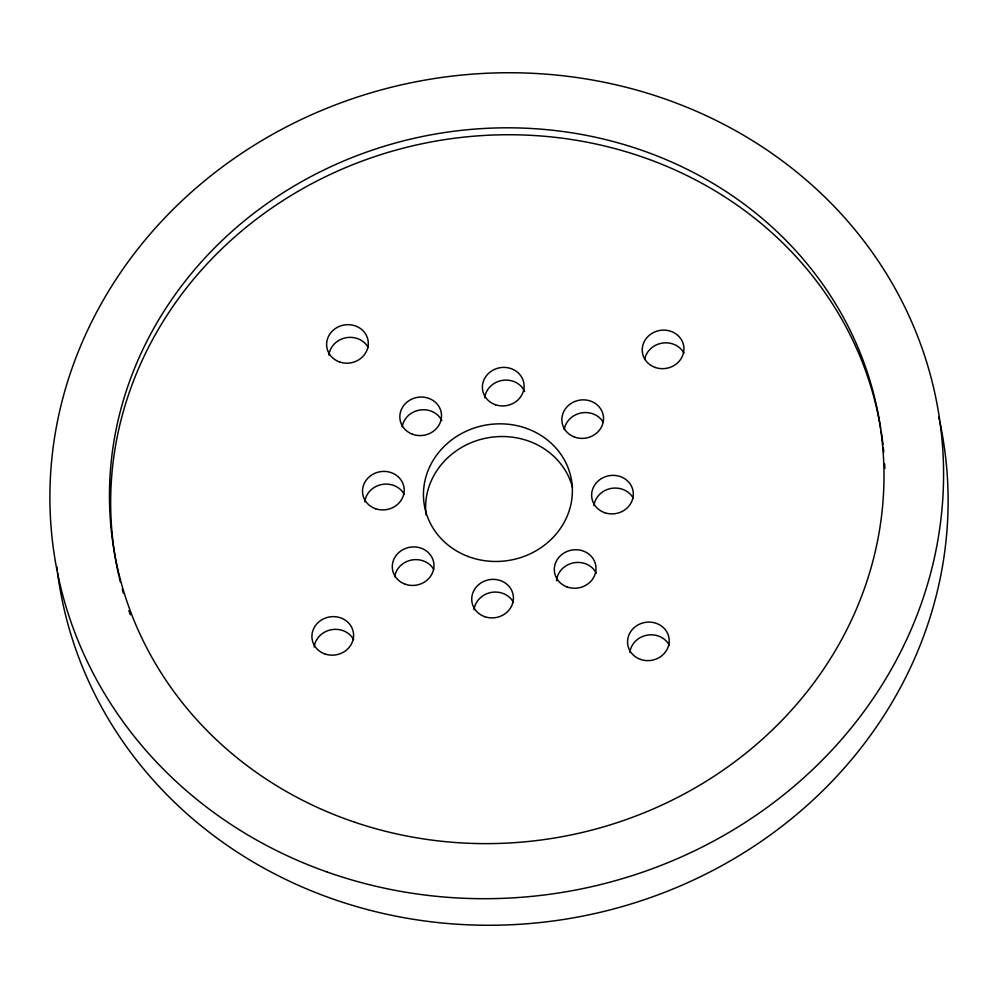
<?xml version="1.0" encoding="UTF-8"?>
<svg xmlns="http://www.w3.org/2000/svg" width="998" height="998" viewBox="0 0 998 998"><rect width="100%" height="100%" fill="white"/><g stroke="black" fill="none" stroke-linecap="round" stroke-linejoin="round"><path stroke-width="1.5" d="M426.071 514.843A74.638 68.65 -9.7 0 1 487.236 437.91A74.638 68.65 -9.7 0 1 572.49 487.386M364.794 501.794A20.896 19.224 -9.7 0 1 381.922 484.479A20.896 19.224 -9.7 0 1 404.24 494.397M394.659 576.719A20.896 19.224 -9.7 0 1 411.712 560.003A20.896 19.224 -9.7 0 1 433.731 569.384M474.025 609.766A20.896 19.224 -9.7 0 1 491.153 592.45A20.896 19.224 -9.7 0 1 513.471 602.368M556.535 580.724A20.896 19.224 -9.7 0 1 573.725 562.81A20.896 19.224 -9.7 0 1 596.33 573.264M593.922 505.761A20.896 19.224 -9.7 0 1 611.05 488.446A20.896 19.224 -9.7 0 1 633.368 498.364M564.219 429.639A20.896 19.224 -9.7 0 1 581.273 412.935A20.896 19.224 -9.7 0 1 603.291 422.316M484.691 397.803A20.896 19.224 -9.7 0 1 502.468 380.375A20.896 19.224 -9.7 0 1 524.674 391.49M402.194 426.832A20.896 19.224 -9.7 0 1 419.896 410.016A20.896 19.224 -9.7 0 1 441.84 420.582M939.779 421.655A447.828 411.925 -9.7 0 1 570.918 918.272A447.828 411.925 -9.7 0 1 57.61 572.902M57.235 569.883A447.828 411.925 -9.7 0 1 56.874 566.852M938.806 417.189A447.828 411.925 -9.7 0 1 939.455 420.158M644.696 359.342A20.896 19.224 -9.7 0 1 662.273 343.1A20.896 19.224 -9.7 0 1 683.954 353.117M629.825 652.517A20.896 19.224 -9.7 0 1 646.929 635.19A20.896 19.224 -9.7 0 1 669.259 645.082M314.195 647.053A20.896 19.224 -9.7 0 1 331.311 629.726A20.896 19.224 -9.7 0 1 353.641 639.618M328.891 355.088A20.896 19.224 -9.7 0 1 345.994 337.748A20.896 19.224 -9.7 0 1 368.324 347.641M881.134 431.248A388.122 356.997 -9.7 0 1 882.968 444.584M883.305 447.553A388.122 356.997 -9.7 0 1 883.754 452.019M884.652 463.958A388.122 356.997 -9.7 0 1 884.877 468.449M130.376 614.818A388.122 356.997 -9.7 0 1 128.867 610.576M123.44 593.448A388.122 356.997 -9.7 0 1 122.23 589.132M120.334 581.884A388.122 356.997 -9.7 0 1 119.286 577.53M118.949 576.071A388.122 356.997 -9.7 0 1 428.504 142.452A388.122 356.997 -9.7 0 1 880.66 428.292M468.025 556.435A74.638 68.65 -9.7 0 0 571.929 483.157A74.638 68.65 -9.7 0 0 453.791 438.359A74.638 68.65 -9.7 0 0 468.025 556.435M412.299 434.167A20.896 19.224 -9.7 0 0 441.403 413.646A20.896 19.224 -9.7 0 0 408.319 401.109A20.896 19.224 -9.7 0 0 412.299 434.167M375.585 508.743A20.896 19.224 -9.7 0 0 403.99 487.411A20.896 19.224 -9.7 0 0 370.47 475.846A20.896 19.224 -9.7 0 0 375.585 508.743M404.764 584.042A20.896 19.224 -9.7 0 0 433.856 563.533A20.896 19.224 -9.7 0 0 400.772 550.983A20.896 19.224 -9.7 0 0 404.764 584.042M484.816 616.714A20.896 19.224 -9.7 0 0 513.221 595.369A20.896 19.224 -9.7 0 0 479.701 583.805A20.896 19.224 -9.7 0 0 484.816 616.714M566.789 586.849A20.896 19.224 -9.7 0 0 595.881 566.34A20.896 19.224 -9.7 0 0 562.797 553.79A20.896 19.224 -9.7 0 0 566.789 586.849M604.713 512.71A20.896 19.224 -9.7 0 0 633.119 491.378A20.896 19.224 -9.7 0 0 599.598 479.813A20.896 19.224 -9.7 0 0 604.713 512.71M574.324 436.974A20.896 19.224 -9.7 0 0 603.416 416.453A20.896 19.224 -9.7 0 0 570.345 403.916A20.896 19.224 -9.7 0 0 574.324 436.974M495.482 404.751A20.896 19.224 -9.7 0 0 523.888 383.419A20.896 19.224 -9.7 0 0 490.367 371.842A20.896 19.224 -9.7 0 0 495.482 404.751M327.144 872.015A447.828 411.925 -9.7 0 0 939.555 419.06A447.828 411.925 -9.7 0 0 223.49 166.092A447.828 411.925 -9.7 0 0 327.144 872.015M655.324 367.489A20.896 19.224 -9.7 0 0 683.717 346.119A20.896 19.224 -9.7 0 0 650.172 334.592A20.896 19.224 -9.7 0 0 655.324 367.489M640.641 659.453A20.896 19.224 -9.7 0 0 669.022 638.096A20.896 19.224 -9.7 0 0 635.489 626.557A20.896 19.224 -9.7 0 0 640.641 659.453M325.011 653.989A20.896 19.224 -9.7 0 0 353.392 632.62A20.896 19.224 -9.7 0 0 319.859 621.093A20.896 19.224 -9.7 0 0 325.011 653.989M339.707 362.012A20.896 19.224 -9.7 0 0 368.087 340.655A20.896 19.224 -9.7 0 0 334.555 329.128A20.896 19.224 -9.7 0 0 339.707 362.012M354.964 822.302A388.122 356.997 -9.7 0 0 879.712 422.84A388.122 356.997 -9.7 0 0 255.513 212.013A388.122 356.997 -9.7 0 0 354.964 822.302"/></g></svg>
